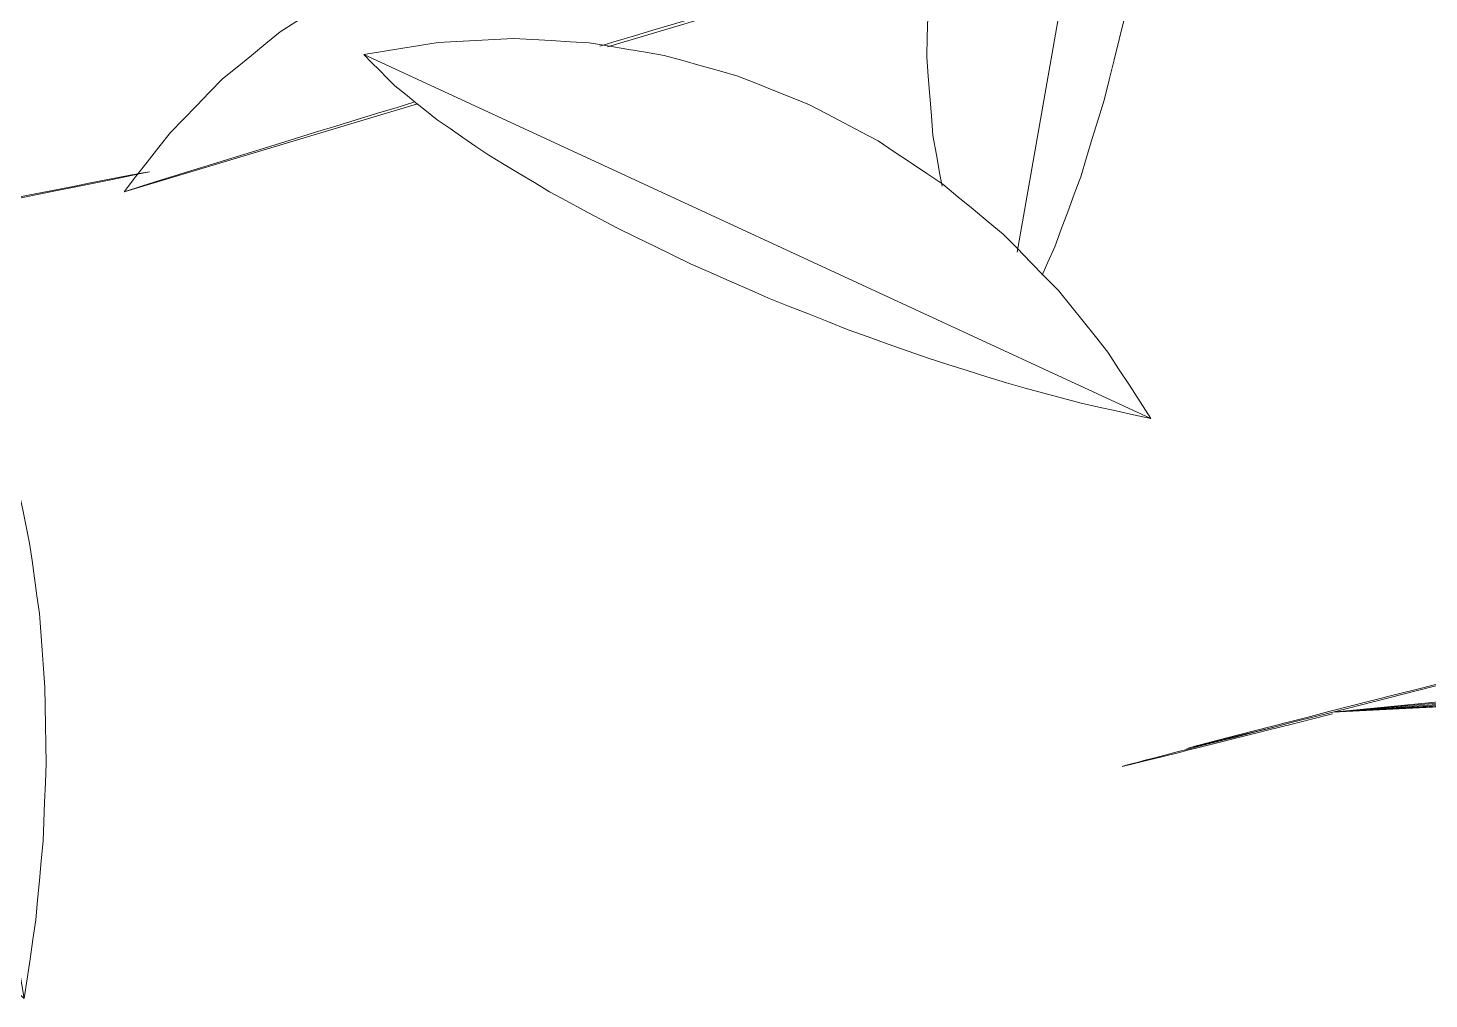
# Model space of a CAD drawing. Header units: metres. Extents: x 13.9 to 26.7, y -0.2 to 3.2.
# Drawn here: x 20.5502 to 20.6203, y 2.5488 to 2.5975 of the extents above; entities that cross this region are included whole.
import ezdxf

# ---------------------------------------------------------------- set-up
doc = ezdxf.new("R2010")
doc.units = ezdxf.units.M
doc.layers.add('Importações nas famílias', color=10, linetype='Continuous', lineweight=5)
doc.layers.add('Vegetação', color=7, linetype='Continuous', lineweight=5)

# ---------------------------------------------------------------- blocks, each defined once
blk = doc.blocks.new('Planta_pergolado_12200 - plantas pergolado_skp_Component_17-V3805-Corte 1')
at = {"layer": 'Importações nas famílias'}
for p, q in [((20.642295, 2.570068), (20.615536, 2.563217)), ((20.615536, 2.563217), (20.645876, 2.56619)), ((20.643809, 2.565664), (20.615536, 2.563217)), ((20.641944, 2.565188), (20.615536, 2.563217)), ((20.615536, 2.563217), (20.640407, 2.564794)), ((20.615536, 2.563217), (20.639303, 2.56451)), ((20.638707, 2.564353), (20.615536, 2.563217)), ((20.63866, 2.564336), (20.615536, 2.563217))]:
    blk.add_line(p, q, dxfattribs=at)
at = {"layer": 'Importações nas famílias', "flags": 128}
for points in [[(20.623831, 2.565404), (20.622545, 2.565077), (20.621259, 2.56475), (20.619974, 2.564422), (20.618688, 2.564095)], [(20.618688, 2.564095), (20.617571, 2.56381), (20.616454, 2.563524), (20.615337, 2.563239), (20.61422, 2.562954)], [(20.611754, 2.562267), (20.6127, 2.562504), (20.613645, 2.562742), (20.614591, 2.562979), (20.615536, 2.563217)], [(20.612391, 2.562341), (20.61343, 2.562603), (20.614469, 2.562865), (20.615507, 2.563127)], [(20.608957, 2.561477), (20.609815, 2.561693), (20.610674, 2.561909), (20.611533, 2.562125), (20.612391, 2.562341)], [(20.61422, 2.562954), (20.613367, 2.562735), (20.612514, 2.562516), (20.611662, 2.562297), (20.610809, 2.562078)], [(20.61353, 2.562705), (20.612528, 2.562449), (20.611525, 2.562193)], [(20.608208, 2.561392), (20.608466, 2.561454), (20.608724, 2.561516), (20.608982, 2.561578), (20.60924, 2.56164)], [(20.611525, 2.562193), (20.610716, 2.561985), (20.609908, 2.561778), (20.6091, 2.561571), (20.608291, 2.561364)], [(20.610809, 2.562078), (20.610293, 2.561944), (20.609777, 2.56181), (20.609262, 2.561676), (20.608746, 2.561542)], [(20.60924, 2.56164), (20.609869, 2.561797), (20.610497, 2.561954), (20.611126, 2.56211), (20.611754, 2.562267)], [(20.608291, 2.561364), (20.607733, 2.561219), (20.607174, 2.561075), (20.606616, 2.560931), (20.606057, 2.560786)], [(20.606476, 2.560858), (20.607096, 2.561013), (20.607716, 2.561168), (20.608336, 2.561322), (20.608957, 2.561477)], [(20.608746, 2.561542), (20.608611, 2.561504), (20.608477, 2.561467), (20.608342, 2.561429), (20.608208, 2.561392)], [(20.606057, 2.560786), (20.605787, 2.560715), (20.605516, 2.560643), (20.605246, 2.560572), (20.604975, 2.5605)], [(20.604975, 2.5605), (20.605011, 2.560506), (20.605046, 2.560512), (20.605082, 2.560518), (20.605117, 2.560524)], [(20.605117, 2.560524), (20.605457, 2.560608), (20.605797, 2.560691), (20.606136, 2.560774), (20.606476, 2.560858)]]:
    blk.add_lwpolyline(points, dxfattribs=at)
blk = doc.blocks.new('Planta_pergolado_12200 - plantas pergolado_skp_Component_16-V3806-Corte 1')
blk.add_blockref('Planta_pergolado_12200 - plantas pergolado_skp_Component_17-V3805-Corte 1', (0, 0))
blk = doc.blocks.new('Planta_pergolado_12200 - plantas pergolado_skp_-V3878-Corte 1')
blk.add_blockref('Planta_pergolado_12200 - plantas pergolado_skp_Component_16-V3806-Corte 1', (0, 0))
blk = doc.blocks.new('Planta_pergolado_12200 - plantas pergolado_skp_-V4052-Corte 1')
blk.add_blockref('Planta_pergolado_12200 - plantas pergolado_skp_-V3878-Corte 1', (0, 0))
blk = doc.blocks.new('Planta_pergolado_12200 - plantas pergolado_skp_Component_12-V3799-Corte 1')
at = {"layer": 'Importações nas famílias'}
for p, q in [((20.895722, 2.596066), (20.880518, 2.590635)), ((20.87116, 2.587292), (20.856707, 2.582129))]:
    blk.add_line(p, q, dxfattribs=at)
at = {"layer": 'Importações nas famílias', "flags": 128}
for points in [[(20.880914, 2.597641), (20.880002, 2.597481), (20.87909, 2.597321), (20.878178, 2.597162), (20.877267, 2.597002)], [(20.884624, 2.597866), (20.883697, 2.59781), (20.882769, 2.597753), (20.881842, 2.597697), (20.880914, 2.597641)], [(20.888357, 2.597677), (20.887424, 2.597724), (20.886491, 2.597772), (20.885558, 2.597819), (20.884624, 2.597866)], [(20.89207, 2.597075), (20.891141, 2.597225), (20.890213, 2.597376), (20.889285, 2.597526), (20.888357, 2.597677)], [(20.877267, 2.597002), (20.876381, 2.596742), (20.875495, 2.596481), (20.874609, 2.59622), (20.873723, 2.595959)], [(20.895722, 2.596066), (20.894809, 2.596318), (20.893896, 2.59657), (20.892983, 2.596823), (20.89207, 2.597075)], [(20.894327, 2.595616), (20.894676, 2.595729), (20.895025, 2.595841), (20.895373, 2.595954), (20.895722, 2.596066)], [(20.873723, 2.595959), (20.872873, 2.5956), (20.872022, 2.59524), (20.871172, 2.594881), (20.870322, 2.594522)], [(20.892371, 2.594959), (20.89286, 2.595123), (20.893349, 2.595287), (20.893838, 2.595452), (20.894327, 2.595616)], [(20.889898, 2.594108), (20.890516, 2.594321), (20.891135, 2.594533), (20.891753, 2.594746), (20.892371, 2.594959)], [(20.870322, 2.594522), (20.869517, 2.594068), (20.868712, 2.593614), (20.867907, 2.59316), (20.867102, 2.592706)], [(20.886968, 2.593085), (20.8877, 2.593341), (20.888433, 2.593597), (20.889166, 2.593853), (20.889898, 2.594108)], [(20.867102, 2.592706), (20.866351, 2.592163), (20.8656, 2.59162), (20.86485, 2.591077), (20.864099, 2.590534)], [(20.883647, 2.591914), (20.884477, 2.592207), (20.885307, 2.5925), (20.886137, 2.592793), (20.886968, 2.593085)], [(20.880119, 2.590659), (20.880924, 2.590945), (20.881832, 2.591268), (20.882739, 2.591591), (20.883647, 2.591914)], [(20.864099, 2.590534), (20.86341, 2.589907), (20.862722, 2.58928), (20.862034, 2.588654), (20.861345, 2.588027)], [(20.861345, 2.588027), (20.860727, 2.587324), (20.860109, 2.586621), (20.859491, 2.585918), (20.858872, 2.585215)], [(20.868129, 2.586331), (20.869137, 2.586698), (20.870146, 2.587064), (20.871026, 2.587384)], [(20.864145, 2.584875), (20.865141, 2.585239), (20.866137, 2.585603), (20.867133, 2.585967), (20.868129, 2.586331)], [(20.858872, 2.585215), (20.858331, 2.584444), (20.85779, 2.583672), (20.857249, 2.5829), (20.856707, 2.582129)], [(20.860308, 2.583463), (20.861268, 2.583816), (20.862227, 2.584169), (20.863186, 2.584522), (20.864145, 2.584875)], [(20.856707, 2.582129), (20.857608, 2.582462), (20.858508, 2.582796), (20.859408, 2.58313), (20.860308, 2.583463)]]:
    blk.add_lwpolyline(points, dxfattribs=at)
blk = doc.blocks.new('Planta_pergolado_12200 - plantas pergolado_skp_Component_12-V1666-Corte 1')
at = {"layer": 'Importações nas famílias'}
blk.add_line((16.977879, 2.581694), (17.01821, 2.597834), dxfattribs=at)
at = {"layer": 'Importações nas famílias', "flags": 128}
for points in [[(17.003177, 2.598579), (17.004125, 2.598688), (17.005072, 2.598796), (17.00602, 2.598905), (17.006968, 2.599013)], [(17.006968, 2.599013), (17.007918, 2.599018), (17.008867, 2.599023), (17.009817, 2.599028), (17.010766, 2.599033)], [(17.010766, 2.599033), (17.011706, 2.598934), (17.012646, 2.598836), (17.013587, 2.598737), (17.014527, 2.598639)], [(16.999433, 2.597736), (17.000369, 2.597946), (17.001305, 2.598157), (17.002241, 2.598368), (17.003177, 2.598579)], [(17.014527, 2.598639), (17.015448, 2.598437), (17.016368, 2.598236), (17.017289, 2.598035), (17.01821, 2.597834)], [(16.995778, 2.596492), (16.996692, 2.596803), (16.997605, 2.597114), (16.998519, 2.597425), (16.999433, 2.597736)], [(17.01821, 2.597834), (17.0178, 2.597463), (17.017389, 2.597093), (17.016979, 2.596722), (17.016568, 2.596351)], [(16.992254, 2.594863), (16.993135, 2.59527), (16.994016, 2.595677), (16.994897, 2.596085), (16.995778, 2.596492)], [(17.016568, 2.596351), (17.01602, 2.595956), (17.015472, 2.595561), (17.014924, 2.595166), (17.014375, 2.59477)], [(16.988899, 2.592865), (16.989738, 2.593364), (16.990576, 2.593864), (16.991415, 2.594363), (16.992254, 2.594863)], [(17.014375, 2.59477), (17.013702, 2.594359), (17.013029, 2.593949), (17.012356, 2.593538), (17.011682, 2.593127)], [(16.98575, 2.590521), (16.986537, 2.591107), (16.987324, 2.591693), (16.988112, 2.592279), (16.988899, 2.592865)], [(17.011682, 2.593127), (17.0109, 2.592711), (17.010117, 2.592294), (17.009335, 2.591878), (17.008552, 2.591461)], [(17.008552, 2.591461), (17.007679, 2.591049), (17.006806, 2.590636), (17.005933, 2.590224), (17.005059, 2.589811)], [(16.982843, 2.587858), (16.98357, 2.588524), (16.984297, 2.58919), (16.985023, 2.589856), (16.98575, 2.590521)], [(17.005059, 2.589811), (17.004116, 2.589412), (17.003172, 2.589014), (17.002228, 2.588615), (17.001285, 2.588216)], [(16.98021, 2.584905), (16.980868, 2.585643), (16.981526, 2.586381), (16.982185, 2.58712), (16.982843, 2.587858)], [(17.001285, 2.588216), (17.000293, 2.58784), (16.999301, 2.587464), (16.998309, 2.587089), (16.997317, 2.586713)], [(16.997317, 2.586713), (16.9963, 2.586369), (16.995283, 2.586025), (16.994267, 2.585681), (16.99325, 2.585337)], [(16.977879, 2.581694), (16.978462, 2.582496), (16.979045, 2.583299), (16.979627, 2.584102), (16.98021, 2.584905)], [(16.99325, 2.585337), (16.992232, 2.585033), (16.991214, 2.584729), (16.990196, 2.584425), (16.989178, 2.584121)], [(16.989178, 2.584121), (16.988183, 2.583864), (16.987188, 2.583607), (16.986193, 2.58335), (16.985198, 2.583093)], [(16.985198, 2.583093), (16.984249, 2.582889), (16.9833, 2.582685), (16.982351, 2.582482), (16.981402, 2.582278)], [(16.981402, 2.582278), (16.980521, 2.582132), (16.979641, 2.581986), (16.97876, 2.58184), (16.977879, 2.581694)]]:
    blk.add_lwpolyline(points, dxfattribs=at)
blk = doc.blocks.new('Planta_pergolado_12200 - plantas pergolado_skp_Component_12-V1670-Corte 1')
at = {"layer": 'Importações nas famílias'}
blk.add_line((17.032719, 2.549735), (17.041352, 2.587823), dxfattribs=at)
at = {"layer": 'Importações nas famílias', "flags": 128}
for points in [[(17.039697, 2.586102), (17.040111, 2.586532), (17.040525, 2.586963), (17.040939, 2.587393), (17.041352, 2.587823)], [(17.041352, 2.587823), (17.041907, 2.587281), (17.042462, 2.58674), (17.043016, 2.586198), (17.043571, 2.585656)], [(17.038169, 2.584015), (17.038551, 2.584537), (17.038933, 2.585059), (17.039315, 2.58558), (17.039697, 2.586102)], [(17.043571, 2.585656), (17.044001, 2.585007), (17.044432, 2.584358), (17.044862, 2.583708), (17.045292, 2.583059)], [(17.036786, 2.581586), (17.037132, 2.582193), (17.037478, 2.5828), (17.037824, 2.583408), (17.038169, 2.584015)], [(17.045292, 2.583059), (17.045588, 2.582318), (17.045884, 2.581576), (17.046179, 2.580835), (17.046475, 2.580093)], [(17.035562, 2.57884), (17.035868, 2.579526), (17.036174, 2.580213), (17.03648, 2.580899), (17.036786, 2.581586)], [(17.046475, 2.580093), (17.046629, 2.579277), (17.046783, 2.578461), (17.046938, 2.577645), (17.047092, 2.576829)], [(17.034512, 2.575809), (17.034774, 2.576567), (17.035037, 2.577325), (17.0353, 2.578082), (17.035562, 2.57884)], [(17.047092, 2.576829), (17.047101, 2.575957), (17.04711, 2.575085), (17.04712, 2.574213), (17.047129, 2.573341)], [(17.033646, 2.572527), (17.033862, 2.573348), (17.034079, 2.574168), (17.034295, 2.574989), (17.034512, 2.575809)], [(17.047129, 2.573341), (17.046993, 2.572434), (17.046857, 2.571527), (17.04672, 2.57062), (17.046584, 2.569713)], [(17.032975, 2.56903), (17.033143, 2.569904), (17.03331, 2.570778), (17.033478, 2.571653), (17.033646, 2.572527)], [(17.046584, 2.569713), (17.046306, 2.568792), (17.046028, 2.567871), (17.04575, 2.56695), (17.045471, 2.56603)], [(17.032506, 2.565356), (17.032623, 2.566274), (17.03274, 2.567193), (17.032858, 2.568111), (17.032975, 2.56903)], [(17.045471, 2.56603), (17.045058, 2.565116), (17.044644, 2.564203), (17.04423, 2.56329), (17.043816, 2.562377)], [(17.032244, 2.561547), (17.032309, 2.562499), (17.032375, 2.563451), (17.03244, 2.564404), (17.032506, 2.565356)], [(17.043816, 2.562377), (17.043277, 2.561493), (17.042737, 2.560608), (17.042197, 2.559724), (17.041658, 2.55884)], [(17.032192, 2.557644), (17.032205, 2.55862), (17.032218, 2.559596), (17.032231, 2.560571), (17.032244, 2.561547)], [(17.041658, 2.55884), (17.041005, 2.558006), (17.040352, 2.557172), (17.039699, 2.556338), (17.039046, 2.555503)], [(17.032351, 2.553692), (17.032311, 2.55468), (17.032272, 2.555668), (17.032232, 2.556656), (17.032192, 2.557644)], [(17.039046, 2.555503), (17.038295, 2.554739), (17.037545, 2.553974), (17.036794, 2.553209), (17.036043, 2.552444)], [(17.032719, 2.549735), (17.032627, 2.550724), (17.032535, 2.551714), (17.032443, 2.552703), (17.032351, 2.553692)], [(17.036043, 2.552444), (17.035212, 2.551767), (17.034381, 2.551089), (17.03355, 2.550412), (17.032719, 2.549735)]]:
    blk.add_lwpolyline(points, dxfattribs=at)
blk = doc.blocks.new('Planta_pergolado_12200 - plantas pergolado_skp_Component_17-V4242-Corte 1')
at = {"layer": 'Importações nas famílias', "flags": 128}
for points in [[(20.553293, 2.589719), (20.552514, 2.589566), (20.551736, 2.589414), (20.550957, 2.589261), (20.550178, 2.589109)], [(20.551633, 2.589335), (20.552305, 2.589471), (20.552977, 2.589607), (20.553649, 2.589743), (20.554321, 2.589879)], [(20.555365, 2.59012), (20.554847, 2.59002), (20.554329, 2.589919), (20.553811, 2.589819), (20.553293, 2.589719)], [(20.554321, 2.589879), (20.554715, 2.58996), (20.555109, 2.590041), (20.555503, 2.590122), (20.555897, 2.590203)], [(20.556253, 2.590285), (20.556031, 2.590244), (20.555809, 2.590203), (20.555587, 2.590161), (20.555365, 2.59012)], [(20.555897, 2.590203), (20.555986, 2.590223), (20.556075, 2.590244), (20.556164, 2.590265), (20.556253, 2.590285)], [(20.550178, 2.589109), (20.549192, 2.588914), (20.548206, 2.58872), (20.54722, 2.588526), (20.546234, 2.588332)], [(20.548016, 2.588608), (20.54892, 2.58879), (20.549825, 2.588972), (20.550729, 2.589153), (20.551633, 2.589335)]]:
    blk.add_lwpolyline(points, dxfattribs=at)
blk = doc.blocks.new('Planta_pergolado_12200 - plantas pergolado_skp_Component_16-V4243-Corte 1')
at = {"rotation": 357.0000000000001}
blk.add_blockref('Planta_pergolado_12200 - plantas pergolado_skp_Component_12-V3799-Corte 1', (-0.408286, 1.102248), dxfattribs=at)
at = {"extrusion": (0, 0, -1), "rotation": 2.999999999999923}
for name, zscale in [('Planta_pergolado_12200 - plantas pergolado_skp_Component_12-V1666-Corte 1', -0.9999999999999993), ('Planta_pergolado_12200 - plantas pergolado_skp_Component_12-V1670-Corte 1', -0.9999999999999987)]:
    blk.add_blockref(name, (-37.425912, -0.888788), dxfattribs=dict(at, zscale=zscale))
blk.add_blockref('Planta_pergolado_12200 - plantas pergolado_skp_Component_17-V4242-Corte 1', (0, 0))
blk = doc.blocks.new('Planta_pergolado_12200 - plantas pergolado_skp_-V4277-Corte 1')
blk.add_blockref('Planta_pergolado_12200 - plantas pergolado_skp_Component_16-V4243-Corte 1', (0, 0))
blk = doc.blocks.new('Planta_pergolado_12200 - plantas pergolado_skp_Component_12-V2514-Corte 1')
at = {"layer": 'Importações nas famílias'}
blk.add_line((17.286829, 2.594468), (17.280066, 2.632947), dxfattribs=at)
at = {"layer": 'Importações nas famílias', "flags": 128}
for points in [[(17.280066, 2.632947), (17.279951, 2.632198), (17.279835, 2.631448), (17.279719, 2.630698), (17.279603, 2.629948)], [(17.282687, 2.630028), (17.282032, 2.630758), (17.281377, 2.631487), (17.280722, 2.632217), (17.280066, 2.632947)], [(17.279603, 2.629948), (17.279543, 2.629093), (17.279482, 2.628238), (17.279421, 2.627383), (17.279361, 2.626528)], [(17.285003, 2.626842), (17.284424, 2.627638), (17.283845, 2.628435), (17.283266, 2.629231), (17.282687, 2.630028)], [(17.279361, 2.626528), (17.279357, 2.625587), (17.279353, 2.624647), (17.279348, 2.623706), (17.279344, 2.622765)], [(17.286991, 2.623424), (17.286494, 2.624278), (17.285997, 2.625133), (17.2855, 2.625987), (17.285003, 2.626842)], [(17.288628, 2.619813), (17.288218, 2.620716), (17.287809, 2.621619), (17.2874, 2.622521), (17.286991, 2.623424)], [(17.279344, 2.622765), (17.279397, 2.621762), (17.279449, 2.620758), (17.279502, 2.619754), (17.279554, 2.61875)], [(17.289895, 2.616049), (17.289578, 2.61699), (17.289261, 2.617931), (17.288944, 2.618872), (17.288628, 2.619813)], [(17.279554, 2.61875), (17.279662, 2.617706), (17.27977, 2.616663), (17.279878, 2.615619), (17.279986, 2.614575)], [(17.290778, 2.612174), (17.290558, 2.613143), (17.290337, 2.614112), (17.290116, 2.61508), (17.289895, 2.616049)], [(17.279986, 2.614575), (17.280146, 2.613517), (17.280307, 2.612458), (17.280468, 2.611399), (17.280628, 2.61034)], [(17.291269, 2.60823), (17.291146, 2.609216), (17.291024, 2.610202), (17.290901, 2.611188), (17.290778, 2.612174)], [(17.280628, 2.61034), (17.280838, 2.609291), (17.281048, 2.608241), (17.281258, 2.607192), (17.281467, 2.606143)], [(17.291361, 2.604262), (17.291338, 2.605254), (17.291315, 2.606246), (17.291292, 2.607238), (17.291269, 2.60823)], [(17.281467, 2.606143), (17.281721, 2.605128), (17.281975, 2.604112), (17.282229, 2.603097), (17.282483, 2.602082)], [(17.291053, 2.600313), (17.29113, 2.6013), (17.291207, 2.602287), (17.291284, 2.603275), (17.291361, 2.604262)], [(17.282483, 2.602082), (17.282775, 2.601125), (17.283068, 2.600168), (17.28336, 2.599211), (17.283652, 2.598254)], [(17.290593, 2.597776), (17.2907, 2.59837), (17.290877, 2.599342), (17.291053, 2.600313)], [(17.283652, 2.598254), (17.283975, 2.597377), (17.284299, 2.5965), (17.284622, 2.595624), (17.284946, 2.594747)], [(17.284946, 2.594747), (17.285293, 2.593971), (17.285583, 2.593323)]]:
    blk.add_lwpolyline(points, dxfattribs=at)
blk = doc.blocks.new('Planta_pergolado_12200 - plantas pergolado_skp_Component_16-V4363-Corte 1')
at = {"extrusion": (0, 0, -1), "zscale": -0.9999999999999994}
blk.add_blockref('Planta_pergolado_12200 - plantas pergolado_skp_Component_12-V2514-Corte 1', (-37.88655, -0.008219), dxfattribs=at)
blk = doc.blocks.new('Planta_pergolado_12200 - plantas pergolado_skp_-V4405-Corte 1')
blk.add_blockref('Planta_pergolado_12200 - plantas pergolado_skp_Component_16-V4363-Corte 1', (0, 0))
blk = doc.blocks.new('Planta_pergolado_12200 - plantas pergolado_skp_-V4406-Corte 1')
for name in ['Planta_pergolado_12200 - plantas pergolado_skp_-V4405-Corte 1', 'Planta_pergolado_12200 - plantas pergolado_skp_-V4277-Corte 1']:
    blk.add_blockref(name, (0, 0))
blk = doc.blocks.new('Planta_pergolado_12200 - Planta_pergolado_12200-3075656-Corte 1')
for name in ['Planta_pergolado_12200 - plantas pergolado_skp_-V4052-Corte 1', 'Planta_pergolado_12200 - plantas pergolado_skp_-V4406-Corte 1']:
    blk.add_blockref(name, (0, 0))

msp = doc.modelspace()

# ---------------------------------------------------------------- block references
at = {"layer": 'Vegetação', "color": 10}
msp.add_blockref('Planta_pergolado_12200 - Planta_pergolado_12200-3075656-Corte 1', (0, 0), dxfattribs=at)

doc.saveas('drawing.dxf')
